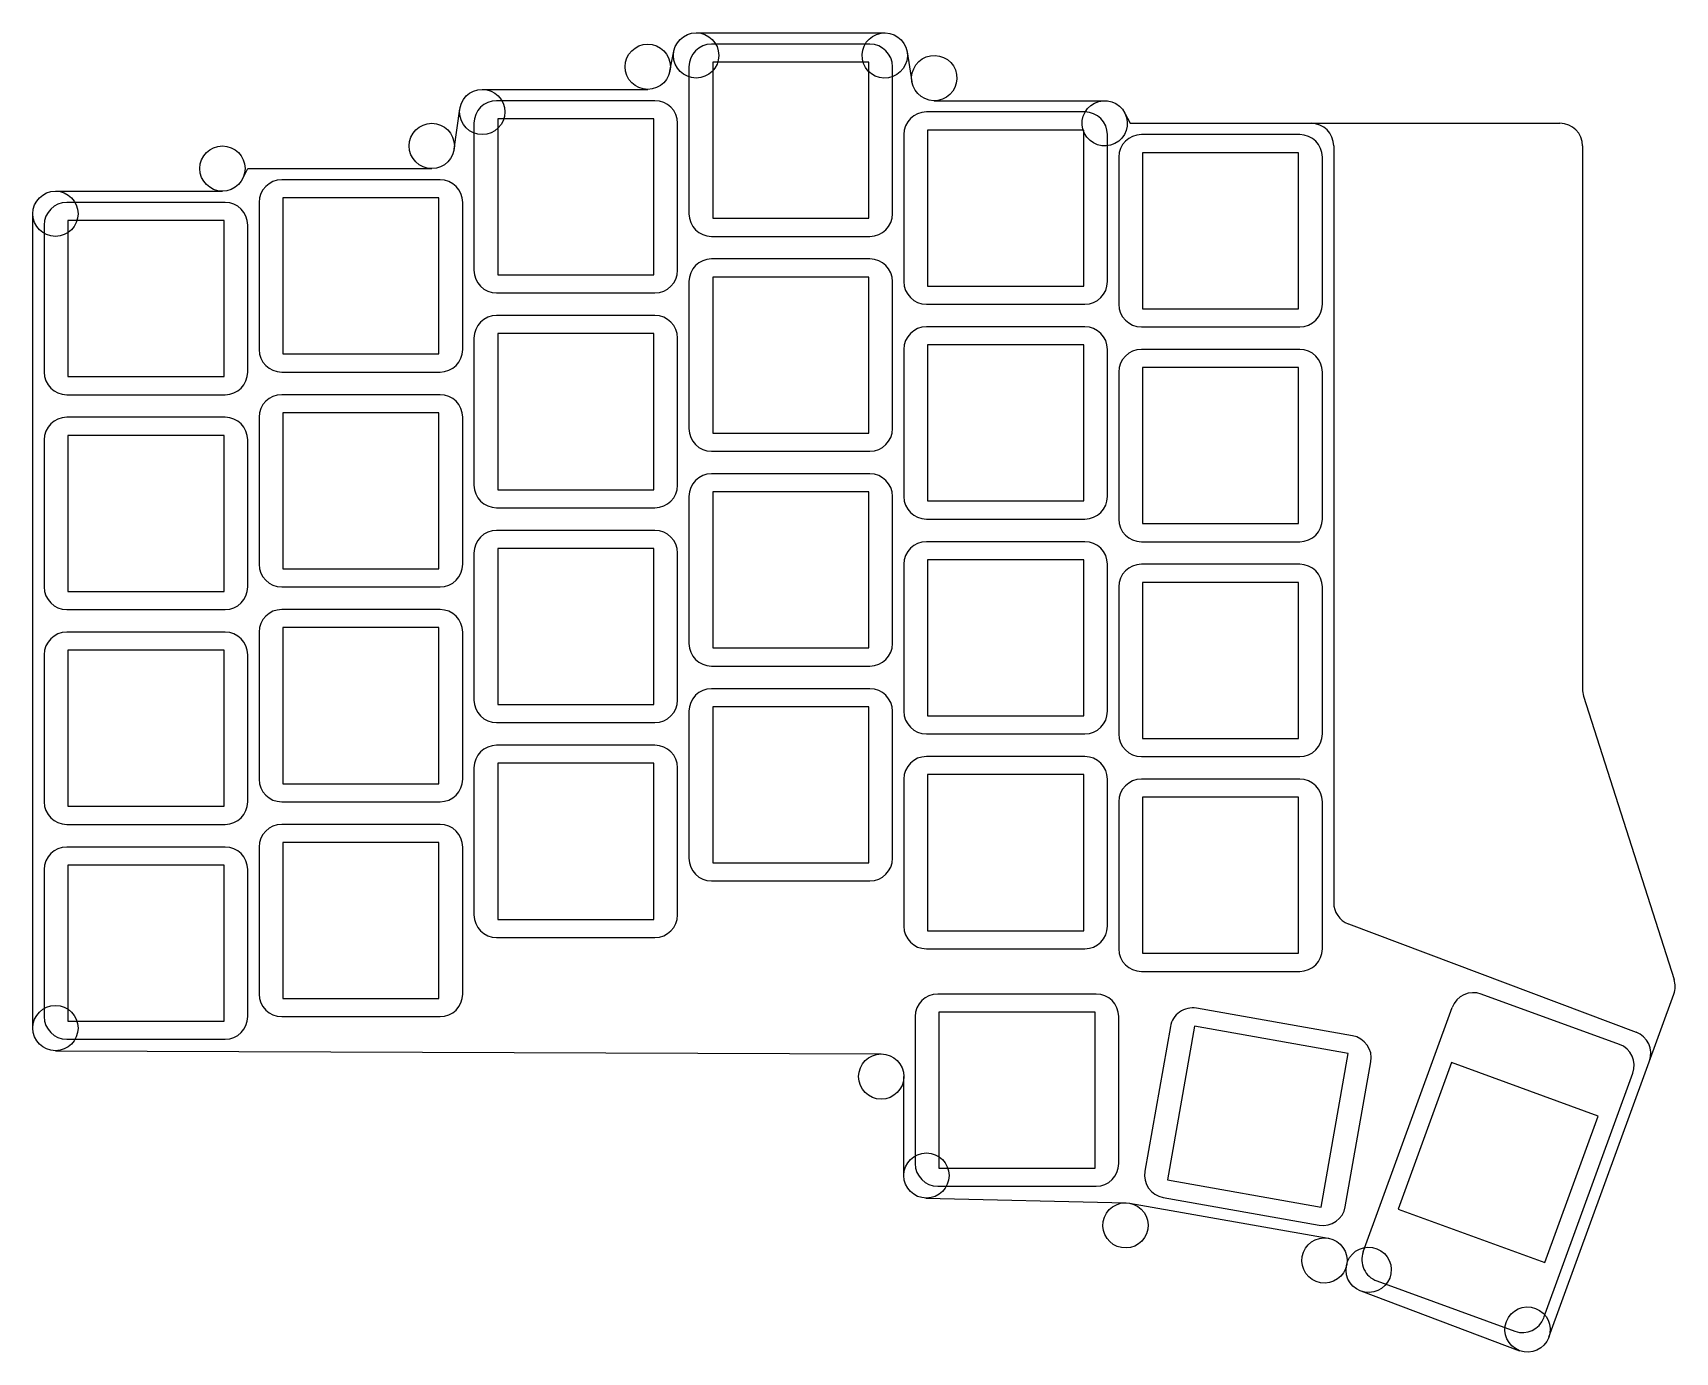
# Model space of a CAD drawing. Header units: millimetres. Extents: x 90 to 235, y -186 to -70.
import ezdxf

# ---------------------------------------------------------------- set-up
doc = ezdxf.new("R2010")
doc.units = ezdxf.units.MM

msp = doc.modelspace()

# ---------------------------------------------------------------- linework, layer by layer
for p, q in [((148.64, -69.5), (165.31, -69.5)), ((146.32, -72.89), (146.68, -71.11)), ((164, -70.5), (150, -70.5)), ((148, -72.5), (148, -85.5)), ((163.9, -72.1), (150.1, -72.1)), ((150.1, -72.1), (150.1, -85.9)), ((163.9, -85.9), (163.9, -72.1)), ((166, -85.5), (166, -72.5)), ((167.28, -71.17), (167.72, -73.83)), ((129.73, -74.5), (144.36, -74.5)), ((127.25, -79.78), (127.75, -76.22)), ((145, -75.5), (131, -75.5)), ((183, -76.5), (169, -76.5)), ((169.69, -75.5), (184.76, -75.5)), ((186.55, -76.61), (187, -77.5)), ((129, -77.5), (129, -90.5)), ((144.9, -77.1), (131.1, -77.1)), ((131.1, -77.1), (131.1, -90.9)), ((144.9, -90.9), (144.9, -77.1)), ((147, -90.5), (147, -77.5)), ((182.9, -78.1), (169.1, -78.1)), ((169.1, -78.1), (169.1, -91.9)), ((182.9, -91.9), (182.9, -78.1)), ((187, -77.5), (225, -77.5)), ((167, -78.5), (167, -91.5)), ((185, -91.5), (185, -78.5)), ((202, -78.5), (188, -78.5)), ((205, -79.5), (205, -146.42)), ((227, -79.5), (227, -127.54)), ((186, -80.5), (186, -93.5)), ((201.9, -80.1), (188.1, -80.1)), ((188.1, -80.1), (188.1, -93.9)), ((201.9, -93.9), (201.9, -80.1)), ((204, -93.5), (204, -80.5)), ((108.55, -82.39), (109, -81.5)), ((109, -81.5), (125.27, -81.5)), ((126, -82.5), (112, -82.5)), ((92, -83.5), (106.76, -83.5)), ((125.9, -84.1), (112.1, -84.1)), ((112.1, -84.1), (112.1, -97.9)), ((125.9, -97.9), (125.9, -84.1)), ((90, -157.51), (90, -85.5)), ((107, -84.5), (93, -84.5)), ((110, -84.5), (110, -97.5)), ((128, -97.5), (128, -84.5)), ((91, -86.5), (91, -99.5)), ((106.9, -86.1), (93.1, -86.1)), ((93.1, -86.1), (93.1, -99.9)), ((106.9, -99.9), (106.9, -86.1)), ((109, -99.5), (109, -86.5)), ((150.1, -85.9), (163.9, -85.9)), ((150, -87.5), (164, -87.5)), ((164, -89.5), (150, -89.5)), ((131.1, -90.9), (144.9, -90.9)), ((163.9, -91.1), (150.1, -91.1)), ((150.1, -91.1), (150.1, -104.9)), ((163.9, -104.9), (163.9, -91.1)), ((131, -92.5), (145, -92.5)), ((148, -91.5), (148, -104.5)), ((166, -104.5), (166, -91.5)), ((169.1, -91.9), (182.9, -91.9)), ((169, -93.5), (183, -93.5)), ((188.1, -93.9), (201.9, -93.9)), ((145, -94.5), (131, -94.5)), ((183, -95.5), (169, -95.5)), ((188, -95.5), (202, -95.5)), ((129, -96.5), (129, -109.5)), ((144.9, -96.1), (131.1, -96.1)), ((131.1, -96.1), (131.1, -109.9)), ((144.9, -109.9), (144.9, -96.1)), ((147, -109.5), (147, -96.5)), ((182.9, -97.1), (169.1, -97.1)), ((169.1, -97.1), (169.1, -110.9)), ((182.9, -110.9), (182.9, -97.1)), ((112.1, -97.9), (125.9, -97.9)), ((167, -97.5), (167, -110.5)), ((185, -110.5), (185, -97.5)), ((202, -97.5), (188, -97.5)), ((93.1, -99.9), (106.9, -99.9)), ((112, -99.5), (126, -99.5)), ((186, -99.5), (186, -112.5)), ((201.9, -99.1), (188.1, -99.1)), ((188.1, -99.1), (188.1, -112.9)), ((201.9, -112.9), (201.9, -99.1)), ((204, -112.5), (204, -99.5)), ((93, -101.5), (107, -101.5)), ((126, -101.5), (112, -101.5)), ((107, -103.5), (93, -103.5)), ((110, -103.5), (110, -116.5)), ((125.9, -103.1), (112.1, -103.1)), ((112.1, -103.1), (112.1, -116.9)), ((125.9, -116.9), (125.9, -103.1)), ((128, -116.5), (128, -103.5)), ((91, -105.5), (91, -118.5)), ((106.9, -105.1), (93.1, -105.1)), ((93.1, -105.1), (93.1, -118.9)), ((106.9, -118.9), (106.9, -105.1)), ((109, -118.5), (109, -105.5)), ((150.1, -104.9), (163.9, -104.9)), ((150, -106.5), (164, -106.5)), ((164, -108.5), (150, -108.5)), ((131.1, -109.9), (144.9, -109.9)), ((163.9, -110.1), (150.1, -110.1)), ((150.1, -110.1), (150.1, -123.9)), ((163.9, -123.9), (163.9, -110.1)), ((131, -111.5), (145, -111.5)), ((148, -110.5), (148, -123.5)), ((166, -123.5), (166, -110.5)), ((169.1, -110.9), (182.9, -110.9)), ((169, -112.5), (183, -112.5)), ((188.1, -112.9), (201.9, -112.9)), ((145, -113.5), (131, -113.5)), ((183, -114.5), (169, -114.5)), ((188, -114.5), (202, -114.5)), ((129, -115.5), (129, -128.5)), ((144.9, -115.1), (131.1, -115.1)), ((131.1, -115.1), (131.1, -128.9)), ((144.9, -128.9), (144.9, -115.1)), ((147, -128.5), (147, -115.5)), ((182.9, -116.1), (169.1, -116.1)), ((169.1, -116.1), (169.1, -129.9)), ((182.9, -129.9), (182.9, -116.1)), ((112.1, -116.9), (125.9, -116.9)), ((167, -116.5), (167, -129.5)), ((185, -129.5), (185, -116.5)), ((202, -116.5), (188, -116.5)), ((93.1, -118.9), (106.9, -118.9)), ((112, -118.5), (126, -118.5)), ((186, -118.5), (186, -131.5)), ((201.9, -118.1), (188.1, -118.1)), ((188.1, -118.1), (188.1, -131.9)), ((201.9, -131.9), (201.9, -118.1)), ((204, -131.5), (204, -118.5)), ((93, -120.5), (107, -120.5)), ((126, -120.5), (112, -120.5)), ((107, -122.5), (93, -122.5)), ((110, -122.5), (110, -135.5)), ((125.9, -122.1), (112.1, -122.1)), ((112.1, -122.1), (112.1, -135.9)), ((125.9, -135.9), (125.9, -122.1)), ((128, -135.5), (128, -122.5)), ((91, -124.5), (91, -137.5)), ((106.9, -124.1), (93.1, -124.1)), ((93.1, -124.1), (93.1, -137.9)), ((106.9, -137.9), (106.9, -124.1)), ((109, -137.5), (109, -124.5)), ((150.1, -123.9), (163.9, -123.9)), ((150, -125.5), (164, -125.5)), ((164, -127.5), (150, -127.5)), ((131.1, -128.9), (144.9, -128.9)), ((163.9, -129.1), (150.1, -129.1)), ((150.1, -129.1), (150.1, -142.9)), ((163.9, -142.9), (163.9, -129.1)), ((227.09, -128.15), (235.09, -153.22)), ((131, -130.5), (145, -130.5)), ((148, -129.5), (148, -142.5)), ((166, -142.5), (166, -129.5)), ((169.1, -129.9), (182.9, -129.9)), ((169, -131.5), (183, -131.5)), ((188.1, -131.9), (201.9, -131.9)), ((145, -132.5), (131, -132.5)), ((183, -133.5), (169, -133.5)), ((188, -133.5), (202, -133.5)), ((129, -134.5), (129, -147.5)), ((144.9, -134.1), (131.1, -134.1)), ((131.1, -134.1), (131.1, -147.9)), ((144.9, -147.9), (144.9, -134.1)), ((147, -147.5), (147, -134.5)), ((112.1, -135.9), (125.9, -135.9)), ((167, -135.5), (167, -148.5)), ((182.9, -135.1), (169.1, -135.1)), ((169.1, -135.1), (169.1, -148.9)), ((182.9, -148.9), (182.9, -135.1)), ((185, -148.5), (185, -135.5)), ((202, -135.5), (188, -135.5)), ((93.1, -137.9), (106.9, -137.9)), ((112, -137.5), (126, -137.5)), ((186, -137.5), (186, -150.5)), ((201.9, -137.1), (188.1, -137.1)), ((188.1, -137.1), (188.1, -150.9)), ((201.9, -150.9), (201.9, -137.1)), ((204, -150.5), (204, -137.5)), ((93, -139.5), (107, -139.5)), ((126, -139.5), (112, -139.5)), ((107, -141.5), (93, -141.5)), ((110, -141.5), (110, -154.5)), ((125.9, -141.1), (112.1, -141.1)), ((112.1, -141.1), (112.1, -154.9)), ((125.9, -154.9), (125.9, -141.1)), ((128, -154.5), (128, -141.5)), ((91, -143.5), (91, -156.5)), ((106.9, -143.1), (93.1, -143.1)), ((93.1, -143.1), (93.1, -156.9)), ((106.9, -156.9), (106.9, -143.1)), ((109, -156.5), (109, -143.5)), ((150.1, -142.9), (163.9, -142.9)), ((150, -144.5), (164, -144.5)), ((131.1, -147.9), (144.9, -147.9)), ((131, -149.5), (145, -149.5)), ((169.1, -148.9), (182.9, -148.9)), ((206.3, -148.29), (231.74, -157.87)), ((169, -150.5), (183, -150.5)), ((188.1, -150.9), (201.9, -150.9)), ((188, -152.5), (202, -152.5)), ((112.1, -154.9), (125.9, -154.9)), ((184, -154.5), (170, -154.5)), ((230.26, -158.95), (218.04, -154.5)), ((224.02, -184.86), (235.07, -154.51)), ((112, -156.5), (126, -156.5)), ((168, -156.5), (168, -169.5)), ((183.9, -156.1), (170.1, -156.1)), ((170.1, -156.1), (170.1, -169.9)), ((183.9, -169.9), (183.9, -156.1)), ((186, -169.5), (186, -156.5)), ((206.66, -158.19), (192.88, -155.76)), ((207.61, -177.31), (215.48, -155.7)), ((93.1, -156.9), (106.9, -156.9)), ((190.56, -157.38), (188.3, -170.18)), ((192.7, -157.35), (190.3, -170.94)), ((206.29, -159.75), (192.7, -157.35)), ((91.99, -159.51), (165.01, -159.8)), ((93, -158.5), (107, -158.5)), ((203.89, -173.34), (206.29, -159.75)), ((206.03, -173.31), (208.29, -160.51)), ((215.41, -160.57), (210.69, -173.53)), ((228.38, -165.29), (215.41, -160.57)), ((167, -170.55), (167, -161.8)), ((223.59, -183.12), (231.45, -161.51)), ((223.66, -178.25), (228.38, -165.29)), ((170.1, -169.9), (183.9, -169.9)), ((190.3, -170.94), (203.89, -173.34)), ((168.95, -172.55), (186.65, -172.96)), ((170, -171.5), (184, -171.5)), ((189.92, -172.5), (203.71, -174.93)), ((186.95, -172.99), (204.52, -176.09)), ((210.69, -173.53), (223.66, -178.25)), ((206.12, -178.54), (206.15, -178.41)), ((208.81, -179.87), (221.02, -184.32)), ((207.39, -180.76), (221.44, -186.04))]:
    msp.add_line(p, q)
for centre, start, end in [((148.64, -71.5), 90, 450), ((165.31, -71.5), 9.4623, 369.4623), ((144.36, -72.5), 270, 630), ((150, -72.5), 90, 180), ((164, -72.5), 0, 90), ((169.69, -73.5), 189.4623, 549.4623), ((129.73, -76.5), 90, 450), ((131, -77.5), 90, 180), ((145, -77.5), 0, 90), ((169, -78.5), 90, 180), ((184.76, -77.5), 26.5651, 386.5651), ((183, -78.5), 0, 90), ((125.27, -79.5), 270, 630), ((203, -79.5), 0, 90), ((225, -79.5), 0, 90), ((106.76, -81.5), 270, 630), ((188, -80.5), 90, 180), ((202, -80.5), 0, 90), ((112, -84.5), 90, 180), ((126, -84.5), 0, 90), ((92, -85.5), 90, 450), ((93, -86.5), 90, 180), ((107, -86.5), 0, 90), ((150, -85.5), 180, 270), ((164, -85.5), 270, 0), ((150, -91.5), 90, 180), ((164, -91.5), 0, 90), ((131, -90.5), 180, 270), ((145, -90.5), 270, 0), ((169, -91.5), 180, 270), ((183, -91.5), 270, 0), ((188, -93.5), 180, 270), ((202, -93.5), 270, 0), ((131, -96.5), 90, 180), ((145, -96.5), 0, 90), ((169, -97.5), 90, 180), ((183, -97.5), 0, 90), ((112, -97.5), 180, 270), ((126, -97.5), 270, 0), ((188, -99.5), 90, 180), ((202, -99.5), 0, 90), ((93, -99.5), 180, 270), ((107, -99.5), 270, 0), ((112, -103.5), 90, 180), ((126, -103.5), 0, 90), ((93, -105.5), 90, 180), ((107, -105.5), 0, 90), ((150, -104.5), 180, 270), ((164, -104.5), 270, 0), ((150, -110.5), 90, 180), ((164, -110.5), 0, 90), ((131, -109.5), 180, 270), ((145, -109.5), 270, 0), ((169, -110.5), 180, 270), ((183, -110.5), 270, 0), ((188, -112.5), 180, 270), ((202, -112.5), 270, 0), ((131, -115.5), 90, 180), ((145, -115.5), 0, 90), ((169, -116.5), 90, 180), ((183, -116.5), 0, 90), ((112, -116.5), 180, 270), ((126, -116.5), 270, 0), ((188, -118.5), 90, 180), ((202, -118.5), 0, 90), ((93, -118.5), 180, 270), ((107, -118.5), 270, 0), ((112, -122.5), 90, 180), ((126, -122.5), 0, 90), ((93, -124.5), 90, 180), ((107, -124.5), 0, 90), ((150, -123.5), 180, 270), ((164, -123.5), 270, 0), ((150, -129.5), 90, 180), ((164, -129.5), 0, 90), ((229, -127.54), 180, 197.6957), ((131, -128.5), 180, 270), ((145, -128.5), 270, 0), ((169, -129.5), 180, 270), ((183, -129.5), 270, 0), ((188, -131.5), 180, 270), ((202, -131.5), 270, 0), ((131, -134.5), 90, 180), ((145, -134.5), 0, 90), ((169, -135.5), 90, 180), ((183, -135.5), 0, 90), ((112, -135.5), 180, 270), ((126, -135.5), 270, 0), ((188, -137.5), 90, 180), ((202, -137.5), 0, 90), ((93, -137.5), 180, 270), ((107, -137.5), 270, 0), ((112, -141.5), 90, 180), ((126, -141.5), 0, 90), ((93, -143.5), 90, 180), ((107, -143.5), 0, 90), ((150, -142.5), 180, 270), ((164, -142.5), 270, 0), ((207, -146.42), 180, 249.3679), ((131, -147.5), 180, 270), ((145, -147.5), 270, 0), ((169, -148.5), 180, 270), ((183, -148.5), 270, 0), ((188, -150.5), 180, 270), ((202, -150.5), 270, 0), ((233.19, -153.82), 340, 17.6957), ((112, -154.5), 180, 270), ((126, -154.5), 270, 0), ((170, -156.5), 90, 180), ((184, -156.5), 0, 90), ((217.36, -156.38), 70, 160), ((92, -157.51), 180, 540), ((93, -156.5), 180, 270), ((107, -156.5), 270, 0), ((192.53, -157.73), 80, 170), ((206.32, -160.16), 350, 80), ((231.03, -159.74), 340, 69.3679), ((229.57, -160.83), 340, 70), ((165, -161.8), 0, 360), ((169, -170.55), 180, 540), ((170, -169.5), 180, 270), ((184, -169.5), 270, 0), ((190.27, -170.53), 170, 260), ((186.6, -174.96), 80, 440), ((204.06, -172.96), 260, 350), ((208.09, -178.89), 170, 530), ((204.18, -178.06), 350, 710), ((209.49, -177.99), 160, 250), ((222.14, -184.17), 249.3993, 609.3993), ((221.71, -182.44), 250, 340)]:
    msp.add_arc(centre, 2, start, end)

doc.saveas('drawing.dxf')
